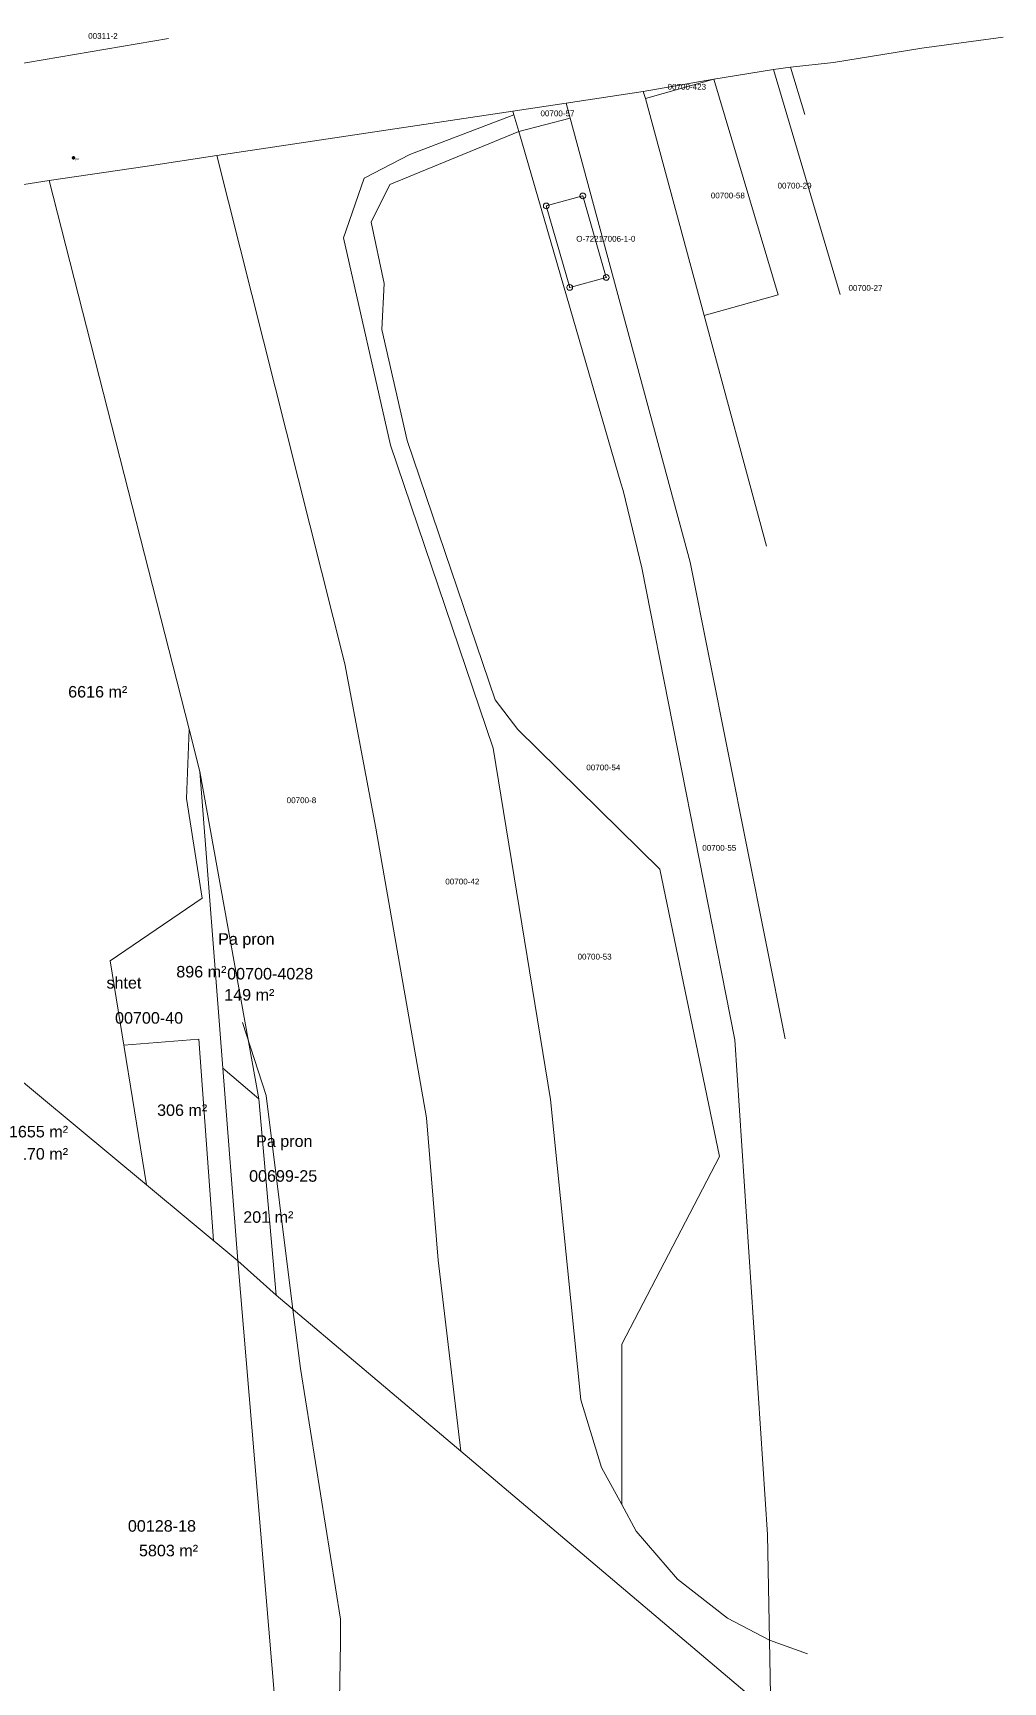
# Model space of a CAD drawing. Header units: metres. Extents: x 7516441 to 7517435, y 4691974 to 4693345.
# Drawn here: x 7516715.5 to 7516883.7, y 4692175.6 to 4692461.4 of the extents above; entities that cross this region are included whole.
import ezdxf

# ---------------------------------------------------------------- set-up
doc = ezdxf.new("R2010")
doc.units = ezdxf.units.M
doc.header["$PDMODE"] = 32
doc.header["$PDSIZE"] = 1
for name, color, linetype, lineweight in [('BuildingBoundaryLine', 7, 'Continuous', 0), ('BuildingBoundaryPoint', 7, 'Continuous', 0), ('BuildingReferencePoint', 7, 'Continuous', 0), ('Nr Parceles Baze', 7, 'Continuous', 0), ('Nr-Kojshi', 251, 'Continuous', 0), ('Parc-Kojshi', 251, 'Continuous', 0), ('Parcela Baze', 7, 'Continuous', 0), ('propozim', 6, 'Continuous', 0), ('rrethoja', 3, 'Continuous', 0), ('rrjet', 7, 'Continuous', 0)]:
    doc.layers.add(name, color=color, linetype=linetype, lineweight=lineweight)
doc.styles.get("Standard").update_dxf_attribs({"font": 'arial.ttf'})

# ---------------------------------------------------------------- blocks, each defined once
blk = doc.blocks.new('*U151', base_point=(7516722.55, 4692439.8, 626.73))
at = {"layer": 'rrjet', "color": 93, "linetype": 'ByBlock', "lineweight": -2}
for p, q in [((7516722.55, 4692439.5, 626.73), (7516722.55, 4692440.11, 626.73)), ((7516722.25, 4692439.8, 626.73), (7516722.85, 4692439.8, 626.73))]:
    blk.add_line(p, q, dxfattribs=at)
at = {"layer": 'rrjet', "color": 93, "linetype": 'ByBlock', "lineweight": -2, "elevation": 626.73}
blk.add_lwpolyline([(7516722.4, 4692439.65), (7516722.4, 4692439.96), (7516722.7, 4692439.96), (7516722.7, 4692439.65)], close=True, dxfattribs=at)
at = {"layer": 'rrjet', "linetype": 'ByBlock', "insert": (7516722.89, 4692439.77, 626.73), "char_height": 0.345, "attachment_point": 1}
blk.add_mtext('{\\fArial|b0|i0|c0|p34;\\C137;\\c8355647;p3}', dxfattribs=at)

msp = doc.modelspace()

# ---------------------------------------------------------------- linework, layer by layer
at = {"layer": 'BuildingBoundaryLine', "color": 5}
for points in [[(7516804.505, 4692431.461), (7516810.841, 4692433.204)], [(7516808.565, 4692417.335), (7516804.505, 4692431.461)], [(7516808.565, 4692417.335), (7516804.505, 4692431.461)], [(7516810.841, 4692433.204), (7516814.898, 4692419.076)], [(7516810.841, 4692433.204), (7516814.898, 4692419.076)], [(7516814.898, 4692419.076), (7516808.565, 4692417.335)], [(7516814.898, 4692419.076), (7516808.565, 4692417.335)]]:
    msp.add_lwpolyline(points, dxfattribs=at)
at = {"layer": 'BuildingBoundaryPoint', "color": 5}
for p in [(7516804.505, 4692431.461), (7516810.841, 4692433.204), (7516808.565, 4692417.335), (7516808.565, 4692417.335), (7516814.898, 4692419.076), (7516814.898, 4692419.076)]:
    msp.add_point(p, dxfattribs=at)
at = {"layer": 'Parc-Kojshi'}
for points in [[(7516711.883, 4692455.844), (7516739.003, 4692460.472)], [(7516869.586, 4692458.794), (7516883.68, 4692460.71)], [(7516854.3, 4692456.35), (7516869.586, 4692458.794)], [(7516833.567, 4692453.454), (7516843.9, 4692455.09)], [(7516843.9, 4692455.09), (7516846.817, 4692455.549)], [(7516843.9, 4692455.09), (7516855.46, 4692416.13)], [(7516846.817, 4692455.549), (7516854.3, 4692456.35)], [(7516846.817, 4692455.549), (7516849.349, 4692447.341)], [(7516821.319, 4692451.318), (7516833.567, 4692453.454)], [(7516833.567, 4692453.454), (7516821.701, 4692450.08)], [(7516833.567, 4692453.454), (7516844.693, 4692416.058)], [(7516798.681, 4692447.911), (7516807.94, 4692449.27)], [(7516807.94, 4692449.27), (7516821.319, 4692451.318)], [(7516807.94, 4692449.27), (7516808.63, 4692446.7)], [(7516821.701, 4692450.08), (7516821.319, 4692451.318)], [(7516831.872, 4692412.456), (7516821.701, 4692450.08)], [(7516747.376, 4692440.183), (7516798.681, 4692447.911)], [(7516798.87, 4692447.26), (7516780.83, 4692440.38)], [(7516798.87, 4692447.26), (7516798.681, 4692447.911)], [(7516799.72, 4692444.35), (7516798.87, 4692447.26)], [(7516799.72, 4692444.35), (7516808.63, 4692446.7)], [(7516808.63, 4692446.7), (7516829.43, 4692369.73)], [(7516799.72, 4692444.35), (7516777.39, 4692435.19)], [(7516817.452, 4692383.423), (7516799.72, 4692444.35)], [(7516735.339, 4692438.367), (7516747.376, 4692440.183)], [(7516769.601, 4692352.057), (7516747.376, 4692440.183)], [(7516780.83, 4692440.38), (7516772.95, 4692436.26)], [(7516718.331, 4692435.856), (7516735.339, 4692438.367)], [(7516772.95, 4692436.26), (7516769.33, 4692425.93)], [(7516777.39, 4692435.19), (7516774.16, 4692428.66)], [(7516774.16, 4692428.66), (7516776.43, 4692418.01)], [(7516769.33, 4692425.93), (7516777.51, 4692390.01)], [(7516776.43, 4692418.01), (7516776.02, 4692410.04)], [(7516844.693, 4692416.058), (7516831.872, 4692412.456)], [(7516842.678, 4692372.482), (7516831.872, 4692412.456)], [(7516776.02, 4692410.04), (7516780.4, 4692390.82)], [(7516777.51, 4692390.01), (7516795.31, 4692337.45)], [(7516780.4, 4692390.82), (7516795.64, 4692345.84)], [(7516817.826, 4692382.136), (7516817.452, 4692383.423)], [(7516821.06, 4692368.729), (7516817.826, 4692382.136)], [(7516837.205, 4692286.881), (7516821.06, 4692368.729)], [(7516829.43, 4692369.73), (7516845.92, 4692287.07)], [(7516774.955, 4692323.602), (7516769.601, 4692352.057)], [(7516795.64, 4692345.84), (7516799.59, 4692340.67)], [(7516799.59, 4692340.67), (7516824.19, 4692316.48)], [(7516795.31, 4692337.45), (7516805.24, 4692276.55)], [(7516783.725, 4692273.378), (7516774.955, 4692323.602)], [(7516824.19, 4692316.48), (7516834.53, 4692266.68)], [(7516837.205, 4692286.88), (7516837.205, 4692286.881)], [(7516842.859, 4692201.139), (7516837.205, 4692286.88)], [(7516805.24, 4692276.55), (7516810.52, 4692224.48)], [(7516785.775, 4692248.678), (7516783.725, 4692273.378)], [(7516834.53, 4692266.68), (7516817.6, 4692234.16)], [(7516789.694, 4692215.612), (7516785.775, 4692248.678)], [(7516757.7, 4692242.649), (7516789.694, 4692215.612)], [(7516789.694, 4692215.612), (7516757.7, 4692242.649)], [(7516817.6, 4692234.16), (7516817.6, 4692206.32)], [(7516810.52, 4692224.48), (7516814.09, 4692212.76)], [(7516789.694, 4692215.612), (7516843.426, 4692170.084)], [(7516843.426, 4692170.084), (7516789.694, 4692215.612)], [(7516814.09, 4692212.76), (7516817.6, 4692206.32)], [(7516817.6, 4692206.32), (7516820.11, 4692201.71)], [(7516820.11, 4692201.71), (7516827.27, 4692193.39)], [(7516843.19, 4692182.83), (7516842.859, 4692201.139)], [(7516827.27, 4692193.39), (7516835.94, 4692186.66)], [(7516835.94, 4692186.66), (7516843.19, 4692182.83)], [(7516843.426, 4692170.084), (7516843.19, 4692182.83)], [(7516843.19, 4692182.83), (7516849.8, 4692180.44)]]:
    msp.add_lwpolyline(points, dxfattribs=at)
at = {"layer": 'Parcela Baze', "flags": 128}
for points in [[(7516718.331, 4692435.856), (7516674.68, 4692428.97), (7516672.2, 4692428.54), (7516676.8, 4692411.54), (7516688.82, 4692369.8), (7516700.45, 4692326.5), (7516700.84, 4692322.801), (7516704.59, 4692287.19), (7516735.21, 4692261.76), (7516728.88, 4692300.6), (7516744.84, 4692311.44), (7516742.12, 4692328.76), (7516742.58, 4692340.74), (7516732.02, 4692382.21)], [(7516748.453, 4692281.994), (7516744.44, 4692333.42), (7516742.58, 4692340.74), (7516742.12, 4692328.76), (7516744.84, 4692311.44), (7516728.88, 4692300.6), (7516735.21, 4692261.76), (7516751.06, 4692248.59)], [(7516751.06, 4692248.59), (7516735.21, 4692261.76), (7516704.59, 4692287.19), (7516717.14, 4692130.48), (7516739.53, 4692135.32), (7516760.35, 4692138.04)], [(7516754.672, 4692276.664), (7516748.453, 4692281.994), (7516751.06, 4692248.59), (7516757.7, 4692242.649)]]:
    msp.add_lwpolyline(points, close=True, dxfattribs=at)
msp.add_lwpolyline([(7516744.44, 4692333.42), (7516754.672, 4692276.664), (7516748.453, 4692281.994), (7516744.44, 4692333.42)], dxfattribs=at)
at = {"layer": 'propozim'}
for p, q in [((7516744.303, 4692287.016), (7516731.268, 4692285.95)), ((7516746.832, 4692252.103), (7516744.303, 4692287.016))]:
    msp.add_line(p, q, dxfattribs=at)
at = {"layer": 'rrethoja', "elevation": 620.789, "flags": 128}
msp.add_lwpolyline([(7516724.174, 4692106.973), (7516728.456, 4692114.285), (7516730.929, 4692117.541), (7516733.632, 4692120.439), (7516736.915, 4692122.549), (7516740.733, 4692123.767), (7516756.647, 4692125.675), (7516767.971, 4692126.841), (7516768.151, 4692142.469), (7516768.818, 4692182.389), (7516768.818, 4692186.472), (7516761.887, 4692229.941), (7516760.533, 4692240.581), (7516755.953, 4692277.24), (7516751.874, 4692289.892)], dxfattribs=at)

# ---------------------------------------------------------------- block references
at = {"layer": 'rrjet', "color": 0}
msp.add_blockref('*U151', (7516722.548, 4692439.805, 626.725), dxfattribs=at)

# ---------------------------------------------------------------- texts
at = {"layer": 'BuildingReferencePoint'}
msp.add_text('O-72217006-1-0', height=1, dxfattribs=at).set_placement((7516809.702, 4692425.27))
msp.add_text('O-72217006-1-0', height=1, dxfattribs=at).set_placement((7516809.702, 4692425.27))
at = {"layer": 'Nr Parceles Baze'}
for s, p in [('Pa pron', (7516747.624, 4692303.377)), ('shtet', (7516728.263, 4692295.792)), ('00700-4028', (7516749.188, 4692297.359)), ('00700-40', (7516729.749, 4692289.696)), ('1655 m²', (7516711.361, 4692269.984)), ('Pa pron', (7516754.197, 4692268.335)), ('00699-25', (7516752.99, 4692262.296)), ('00128-18', (7516731.976, 4692201.623))]:
    msp.add_text(s, height=2, dxfattribs=at).set_placement(p)
at = {"layer": 'Nr Parceles Baze', "char_height": 2, "attachment_point": 1}
for s, insert, width in [('6616 m²', (7516721.624, 4692348.239), 10.24966), ('896 m²', (7516740.368, 4692299.706), 8.69577), ('149 m²', (7516748.68, 4692295.708), 8.69577), ('201 m²', (7516751.974, 4692257.177), 8.69577), ('5803 m²', (7516733.897, 4692199.36), 10.24966)]:
    msp.add_mtext(s, dxfattribs=dict(at, insert=insert, width=width))
at = {"layer": 'Nr-Kojshi'}
for s, p in [('00311-2', (7516725.089, 4692460.432)), ('00700-423', (7516825.529, 4692451.617)), ('00700-57', (7516803.494, 4692447.009)), ('00700-29', (7516844.597, 4692434.479)), ('00700-58', (7516833.027, 4692432.773)), ('00700-27', (7516856.89, 4692416.744)), ('00700-54', (7516811.449, 4692333.615)), ('00700-8', (7516759.502, 4692327.928)), ('00700-55', (7516831.542, 4692319.68)), ('00700-42', (7516787.001, 4692313.834)), ('00700-53', (7516809.931, 4692300.816))]:
    msp.add_text(s, height=1, dxfattribs=at).set_placement(p)
at = {"layer": 'propozim'}
for s, p in [('306 m²', (7516737.038, 4692273.706)), ('2170 m²', (7516711.361, 4692266.134))]:
    msp.add_text(s, height=2, dxfattribs=at).set_placement(p)

doc.saveas('drawing.dxf')
